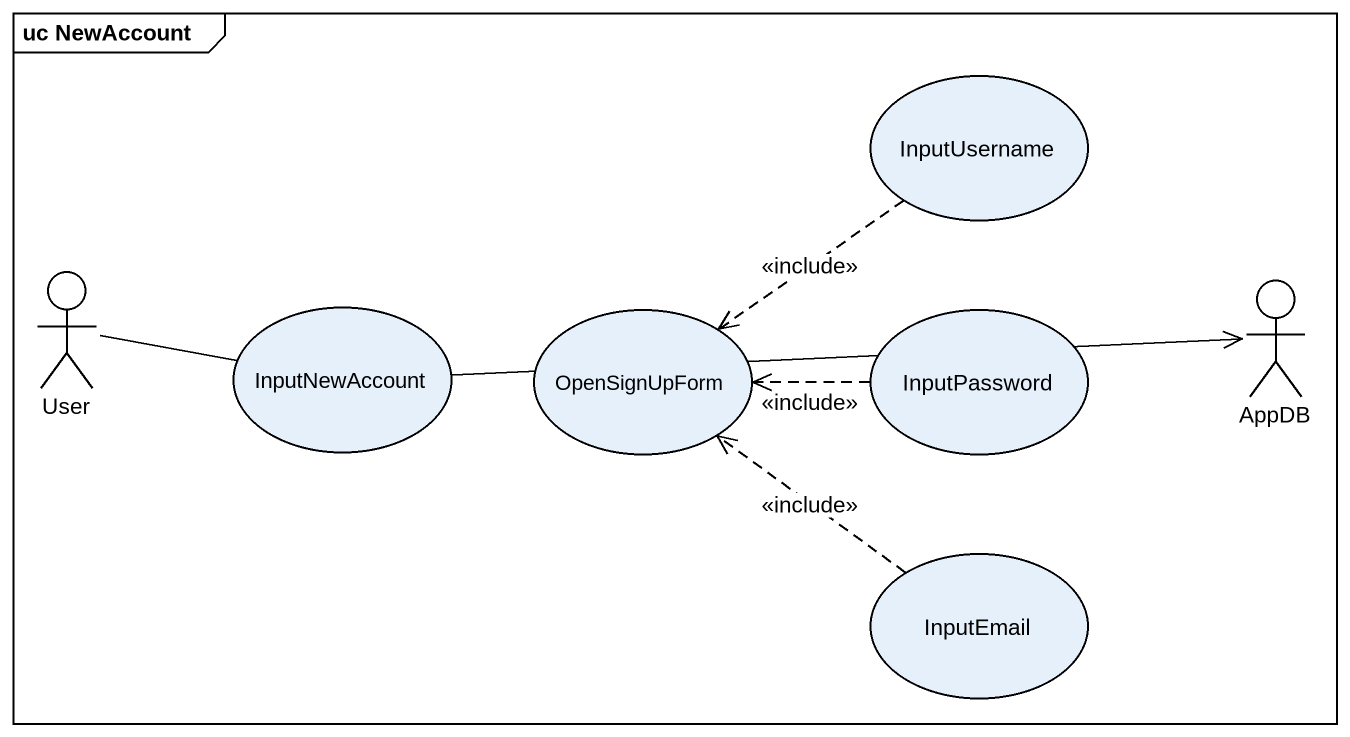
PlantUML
@startuml
mainframe uc NewAccount
usecase InputUsername
actor User
usecase InputNewAccount
usecase OpenSignUpForm
usecase InputPassword
actor AppDB
usecase InputEmail
InputUsername ..> OpenSignUpForm : <<include>>
User -right- InputNewAccount
InputNewAccount -right-> AppDB
InputPassword .left.> OpenSignUpForm : <<include>>
InputEmail .up.> OpenSignUpForm : <<include>>
@enduml
